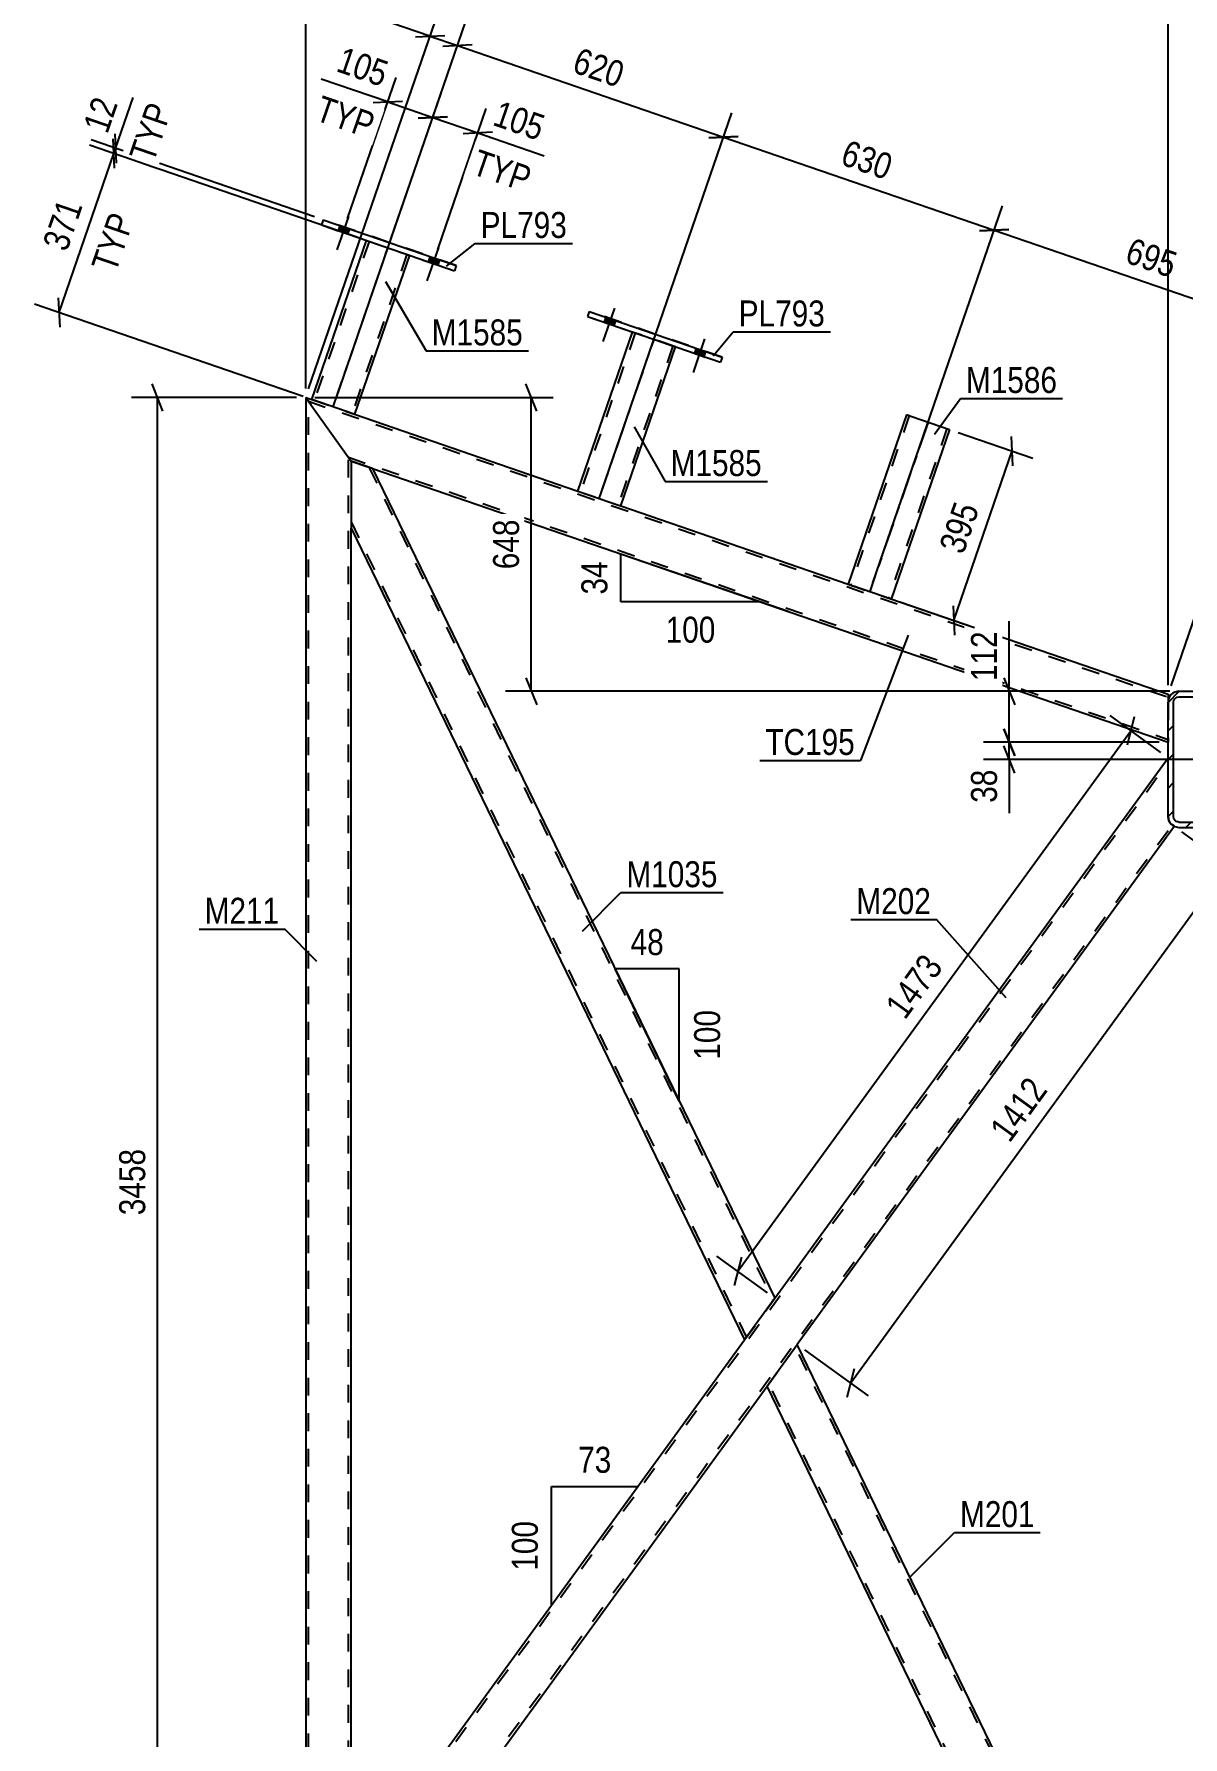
# Model space of a CAD drawing. Header units: millimetres. Extents: x -118 to 1071, y -539 to 302.
# Drawn here: x 833.6 to 960.2, y -61.2 to 126.4 of the extents above; entities that cross this region are included whole.
import ezdxf

# ---------------------------------------------------------------- set-up
doc = ezdxf.new("R2010")
doc.units = ezdxf.units.MM
doc.linetypes.add('DXK_LINE_DOT2', pattern=[3.9198, 1.9599, -1.9599])
doc.linetypes.add('DXK_LINE_DOT3', pattern=[5.9187, 2.979, -0.9799, 0.9799, -0.9799])
doc.styles.add('Arial Narrow', font='ARIALN.TTF', dxfattribs={"height": 0.2})

# ---------------------------------------------------------------- blocks, each defined once
blk = doc.blocks.new('Bolt-761550375-3068 - 3065')
at = {"linetype": 'Continuous'}
for points in [[(897.65, 94.9), (896.61, 95.26), (896.42, 94.69), (897.46, 94.33)], [(907.58, 91.49), (906.54, 91.84), (906.35, 91.28), (907.39, 90.92)]]:
    blk.add_hatch(color=1, dxfattribs=at).paths.add_polyline_path(points)
at = {"color": 1, "linetype": 'Continuous'}
for p, q in [((897.54, 96.26), (896.27, 92.57)), ((896.61, 95.26), (896.42, 94.69)), ((897.65, 94.9), (897.46, 94.33)), ((907.47, 92.85), (906.2, 89.16)), ((906.54, 91.84), (906.35, 91.28)), ((907.58, 91.49), (907.39, 90.92))]:
    blk.add_line(p, q, dxfattribs=at)
blk = doc.blocks.new('Part-761550375-3136 - 3065')
at = {"color": 2, "linetype": 'Continuous'}
for p, q in [((863.53, 86.41), (864.2, 86.18)), ((863.53, 86.41), (864.13, 85.57)), ((864.13, 85.57), (868.53, 79.4)), ((868.92, 84.56), (893.51, 76.09)), ((870.9, 78.59), (958.53, 48.41)), ((898.23, 74.46), (923.3, 65.83)), ((927.86, 64.26), (958.53, 53.7)), ((958.53, 53.7), (958.53, 53.65)), ((958.53, 53.65), (958.53, 53.06)), ((958.53, 53.06), (958.53, 52.83))]:
    blk.add_line(p, q, dxfattribs=at)
at = {"color": 7, "linetype": 'DXK_LINE_DOT2'}
for p, q in [((863.83, 85.99), (958.53, 53.38)), ((863.83, 85.99), (863.85, 85.96)), ((863.85, 85.96), (864.01, 85.73)), ((864.2, 86.18), (868.92, 84.56)), ((868.23, 79.82), (958.53, 48.73)), ((868.53, 79.4), (870.9, 78.59)), ((893.51, 76.09), (898.23, 74.46)), ((923.3, 65.83), (927.86, 64.26)), ((958.53, 53.51), (958.53, 53.06)), ((958.53, 53.36), (958.53, 53.38)), ((958.53, 52.83), (958.53, 48.41))]:
    blk.add_line(p, q, dxfattribs=at)
blk = doc.blocks.new('Part-761550375-3184 - 3065')
at = {"color": 2, "linetype": 'Continuous'}
for p, q in [((865.46, 105.98), (865.26, 105.42)), ((865.26, 105.42), (879.92, 100.37)), ((865.46, 105.98), (865.46, 105.98)), ((865.46, 105.98), (880.11, 100.94)), ((880.11, 100.94), (879.92, 100.37)), ((880.11, 100.94), (880.11, 100.94))]:
    blk.add_line(p, q, dxfattribs=at)
at = {"color": 7, "linetype": 'DXK_LINE_DOT2'}
for p, q in [((865.26, 105.42), (879.92, 100.37)), ((880.11, 100.94), (865.46, 105.98)), ((865.46, 105.98), (865.46, 105.98))]:
    blk.add_line(p, q, dxfattribs=at)
blk = doc.blocks.new('Part-761550375-3316 - 3065')
at = {"color": 7, "linetype": 'DXK_LINE_DOT2'}
for p, q in [((868.53, -77.52), (958.53, 46.2)), ((958.53, 40.23), (958.53, 46.71)), ((958.53, 40.23), (958.62, 39.77)), ((958.62, 39.77), (958.53, 40.23)), ((958.53, 40.23), (958.62, 39.77)), ((958.62, 39.77), (958.53, 40.23)), ((958.62, 39.77), (958.76, 39.55)), ((958.76, 39.55), (958.62, 39.77)), ((958.62, 39.77), (958.76, 39.55)), ((958.76, 39.55), (958.62, 39.77)), ((958.76, 39.55), (958.88, 39.38)), ((869.74, -83.33), (958.97, 39.32)), ((958.88, 39.38), (958.91, 39.36)), ((959.22, 39.16), (958.88, 39.38)), ((958.97, 39.32), (958.95, 39.34)), ((911.87, -17.42), (915.21, -12.84)), ((914.35, -22.53), (917.68, -17.94))]:
    blk.add_line(p, q, dxfattribs=at)
at = {"color": 2, "linetype": 'Continuous'}
for p, q in [((915.21, -12.84), (958.53, 46.71)), ((959.22, 39.16), (917.68, -17.94)), ((868.53, -77.01), (911.87, -17.42)), ((870.04, -83.44), (914.35, -22.53)), ((868.53, -82.92), (868.53, -77.01)), ((869.99, -83.42), (868.53, -82.92)), ((870.04, -83.44), (869.99, -83.42))]:
    blk.add_line(p, q, dxfattribs=at)
blk = doc.blocks.new('Part-761550375-3182 - 3065')
at = {"linetype": 'Continuous'}
h = blk.add_hatch(dxfattribs=at)
h.set_pattern_fill('', scale=0.7, style=0, pattern_type=0)
h.set_pattern_definition([(45, (958.5281, 40.2303), (-1.57154, 1.57154), [])])
h.paths.add_polyline_path([(958.53, 52.83), (958.53, 40.23), (958.62, 39.77), (958.88, 39.38), (959.27, 39.12), (959.73, 39.03), (967.33, 39.03), (967.79, 39.12), (968.18, 39.38), (968.44, 39.77), (968.53, 40.23), (968.53, 52.83), (968.44, 53.29), (968.18, 53.68), (967.79, 53.94), (967.33, 54.03), (959.73, 54.03), (959.27, 53.94), (958.88, 53.68), (958.62, 53.29)])
h.paths.add_polyline_path([(959.3, 53.25), (959.5, 53.38), (959.73, 53.43), (967.33, 53.43), (967.56, 53.38), (967.75, 53.25), (967.88, 53.06), (967.93, 52.83), (967.93, 40.23), (967.88, 40), (967.75, 39.81), (967.56, 39.68), (967.33, 39.63), (959.73, 39.63), (959.5, 39.68), (959.3, 39.81), (959.17, 40), (959.13, 40.23), (959.13, 52.83), (959.17, 53.06)])
blk.add_hatch(color=30, dxfattribs=at).paths.add_polyline_path([(963.53, 46.43, -1), (963.53, 46.63, -1)])
at = {"color": 2, "linetype": 'Continuous'}
for p, q in [((958.62, 53.29), (958.53, 52.83)), ((958.53, 40.23), (958.53, 52.83)), ((959.13, 52.83), (959.17, 53.06)), ((959.13, 40.23), (959.13, 52.83)), ((959.73, 54.03), (959.27, 53.94)), ((959.5, 53.38), (959.73, 53.43)), ((959.73, 54.03), (967.33, 54.03)), ((959.73, 53.43), (967.33, 53.43)), ((967.79, 53.94), (967.33, 54.03)), ((967.33, 53.43), (967.56, 53.38)), ((967.88, 53.06), (967.93, 52.83)), ((967.93, 40.23), (967.93, 52.83)), ((968.53, 52.83), (968.44, 53.29)), ((968.53, 40.23), (968.53, 52.83)), ((958.53, 40.23), (958.62, 39.77)), ((959.17, 40), (959.13, 40.23)), ((959.73, 39.63), (959.5, 39.68)), ((959.73, 39.63), (967.33, 39.63)), ((967.56, 39.68), (967.33, 39.63)), ((967.93, 40.23), (967.88, 40)), ((968.44, 39.77), (968.53, 40.23)), ((959.27, 39.12), (959.73, 39.03)), ((959.73, 39.03), (967.33, 39.03)), ((967.33, 39.03), (967.79, 39.12))]:
    blk.add_line(p, q, dxfattribs=at)
at = {"color": 7, "linetype": 'DXK_LINE_DOT3'}
blk.add_line((963.53, 46.53), (963.53, 46.53), dxfattribs=at)
at = {"color": 30, "linetype": 'DXK_LINE_DOT3'}
blk.add_line((963.53, 46.53), (963.53, 46.53), dxfattribs=at)
at = {"color": 30, "linetype": 'Continuous'}
blk.add_circle((963.53, 46.53), 0.1, dxfattribs=at)
at = {"color": 2, "linetype": 'Continuous'}
for centre, radius, start, end in [((959.73, 52.83), 1.2, 112.5, 157.5), ((959.73, 52.83), 0.6, 112.5, 157.5), ((967.33, 52.83), 0.6, 22.5, 67.5), ((967.33, 52.83), 1.2, 22.5, 67.5), ((959.73, 40.23), 1.2, 202.5, 247.5), ((959.73, 40.23), 0.6, 202.5, 247.5), ((967.33, 40.23), 0.6, 292.5, 337.5), ((967.33, 40.23), 1.2, 292.5, 337.5)]:
    blk.add_arc(centre, radius, start, end, dxfattribs=at)
blk = doc.blocks.new('Part-761550375-3186 - 3065')
at = {"color": 2, "linetype": 'Continuous'}
for p, q in [((894.77, 95.89), (894.57, 95.33)), ((894.77, 95.89), (894.77, 95.89)), ((894.77, 95.89), (909.42, 90.85)), ((894.57, 95.33), (909.23, 90.28)), ((909.42, 90.85), (909.23, 90.28)), ((909.42, 90.85), (909.42, 90.85))]:
    blk.add_line(p, q, dxfattribs=at)
at = {"color": 7, "linetype": 'DXK_LINE_DOT2'}
for p, q in [((909.42, 90.85), (894.77, 95.89)), ((894.77, 95.89), (894.77, 95.89)), ((894.57, 95.33), (909.23, 90.28))]:
    blk.add_line(p, q, dxfattribs=at)
blk = doc.blocks.new('Part-761550375-3318 - 3065')
at = {"color": 2, "linetype": 'Continuous'}
for p, q in [((870.9, 78.59), (868.53, 79.4)), ((868.53, 79.4), (868.53, 72.02)), ((870.9, 78.59), (915.21, -12.84)), ((868.53, 72.02), (911.87, -17.42)), ((915.21, -12.84), (911.87, -17.42))]:
    blk.add_line(p, q, dxfattribs=at)
at = {"color": 7, "linetype": 'DXK_LINE_DOT2'}
for p, q in [((870.5, 78.72), (915.01, -13.12)), ((868.53, 72.71), (912.08, -17.15)), ((914.99, -13.14), (915.01, -13.12))]:
    blk.add_line(p, q, dxfattribs=at)
blk = doc.blocks.new('Part-761550375-3335 - 3065')
at = {"color": 2, "linetype": 'Continuous'}
for p, q in [((893.51, 76.09), (899.54, 93.62)), ((898.23, 74.46), (904.26, 91.99)), ((893.51, 76.09), (898.19, 74.48)), ((898.19, 74.48), (898.23, 74.46))]:
    blk.add_line(p, q, dxfattribs=at)
at = {"color": 7, "linetype": 'DXK_LINE_DOT2'}
for p, q in [((899.82, 93.52), (893.79, 75.99)), ((903.98, 92.09), (897.95, 74.56)), ((904.26, 91.99), (899.54, 93.62)), ((893.51, 76.09), (893.51, 76.09)), ((893.51, 76.09), (893.51, 76.09)), ((893.51, 76.09), (893.51, 76.09)), ((893.51, 76.09), (893.51, 76.09)), ((897.93, 74.57), (897.95, 74.56))]:
    blk.add_line(p, q, dxfattribs=at)
at = {"color": 7, "linetype": 'DXK_LINE_DOT3'}
blk.add_line((895.87, 75.27), (901.9, 92.81), dxfattribs=at)
blk = doc.blocks.new('Part-761550375-3305 - 3065')
at = {"color": 2, "linetype": 'Continuous'}
for p, q in [((864.13, 85.57), (863.53, 86.41)), ((863.53, 86.41), (863.53, -86.48)), ((864.13, 85.57), (868.53, 79.4)), ((868.53, -77.01), (868.53, 72.02)), ((863.53, -86.48), (868.53, -82.92))]:
    blk.add_line(p, q, dxfattribs=at)
at = {"color": 7, "linetype": 'DXK_LINE_DOT2'}
for p, q in [((863.57, 86.35), (864.13, 85.57)), ((863.83, -86.27), (863.83, 85.99)), ((868.23, 79.82), (868.21, 79.86)), ((868.23, -83.13), (868.23, 79.82)), ((868.53, 79.4), (868.53, 72.02)), ((868.53, -82.92), (868.53, -77.01)), ((868.21, -83.15), (868.23, -83.13))]:
    blk.add_line(p, q, dxfattribs=at)
blk = doc.blocks.new('Part-761550375-3317 - 3065')
at = {"color": 2, "linetype": 'Continuous'}
for p, q in [((914.59, -22.19), (917.68, -17.94)), ((960.1, -105.47), (917.68, -17.94)), ((914.35, -22.53), (914.59, -22.19)), ((958.53, -113.69), (914.35, -22.53))]:
    blk.add_line(p, q, dxfattribs=at)
at = {"color": 7, "linetype": 'DXK_LINE_DOT2'}
for p, q in [((959.77, -105.47), (917.48, -18.22)), ((958.53, -113), (914.55, -22.25)), ((958.53, -106.67), (958.62, -106.21)), ((958.62, -106.21), (958.53, -106.67)), ((958.53, -106.67), (958.62, -106.21)), ((958.62, -106.21), (958.53, -106.67)), ((958.53, -113.69), (958.53, -106.67)), ((959.27, -105.56), (959.46, -105.52)), ((959.46, -105.52), (959.27, -105.56)), ((959.27, -105.56), (959.46, -105.52)), ((959.46, -105.52), (959.27, -105.56)), ((959.46, -105.52), (959.73, -105.47)), ((959.67, -105.48), (959.74, -105.46)), ((959.74, -105.46), (959.73, -105.47)), ((959.73, -105.47), (959.74, -105.46)), ((959.73, -105.47), (960.1, -105.47)), ((959.77, -105.47), (959.74, -105.46)), ((959.74, -105.46), (959.77, -105.47))]:
    blk.add_line(p, q, dxfattribs=at)
blk.add_arc((959.73, -106.67), 1.2, 112.5, 157.5, dxfattribs=at)
blk.add_arc((959.73, -106.67), 1.2, 112.5, 157.5, dxfattribs=at)
blk.add_arc((959.73, -106.67), 1.2, 112.5, 157.5, dxfattribs=at)
blk.add_arc((959.73, -106.67), 1.2, 112.5, 157.5, dxfattribs=at)
blk = doc.blocks.new('Bolt-761550375-3336 - 3065')
at = {"linetype": 'Continuous'}
for points in [[(897.65, 94.9), (896.61, 95.26), (896.42, 94.69), (897.46, 94.33)], [(907.58, 91.49), (906.54, 91.84), (906.35, 91.28), (907.39, 90.92)]]:
    blk.add_hatch(color=1, dxfattribs=at).paths.add_polyline_path(points)
at = {"color": 1, "linetype": 'Continuous'}
for p, q in [((897.54, 96.26), (896.27, 92.57)), ((896.61, 95.26), (896.42, 94.69)), ((897.65, 94.9), (897.46, 94.33)), ((907.47, 92.85), (906.2, 89.16)), ((906.54, 91.84), (906.35, 91.28)), ((907.58, 91.49), (907.39, 90.92))]:
    blk.add_line(p, q, dxfattribs=at)
blk = doc.blocks.new('Part-761550375-3339 - 3065')
at = {"color": 2, "linetype": 'Continuous'}
for p, q in [((864.2, 86.18), (870.22, 103.71)), ((874.95, 102.08), (868.92, 84.56)), ((868.88, 84.56), (864.2, 86.17)), ((868.88, 84.56), (868.91, 84.55))]:
    blk.add_line(p, q, dxfattribs=at)
at = {"color": 7, "linetype": 'DXK_LINE_DOT2'}
for p, q in [((870.51, 103.61), (864.48, 86.08)), ((870.22, 103.71), (874.95, 102.08)), ((874.67, 102.18), (868.64, 84.65)), ((864.19, 86.18), (864.2, 86.17)), ((864.19, 86.18), (864.2, 86.18)), ((864.2, 86.18), (864.19, 86.18)), ((864.19, 86.18), (864.2, 86.17)), ((868.62, 84.65), (868.64, 84.65)), ((868.92, 84.55), (868.91, 84.55)), ((868.91, 84.55), (868.92, 84.55)), ((868.92, 84.56), (868.92, 84.55))]:
    blk.add_line(p, q, dxfattribs=at)
at = {"color": 7, "linetype": 'DXK_LINE_DOT3'}
blk.add_line((866.56, 85.36), (872.59, 102.89), dxfattribs=at)
blk = doc.blocks.new('Bolt-761550375-3344 - 3065')
at = {"linetype": 'Continuous'}
for points in [[(868.34, 104.99), (867.3, 105.35), (867.1, 104.78), (868.14, 104.42)], [(878.27, 101.57), (877.23, 101.93), (877.03, 101.36), (878.07, 101.01)]]:
    blk.add_hatch(color=1, dxfattribs=at).paths.add_polyline_path(points)
at = {"color": 1, "linetype": 'Continuous'}
for p, q in [((868.23, 106.35), (866.96, 102.66)), ((867.3, 105.35), (867.1, 104.78)), ((868.34, 104.99), (868.14, 104.42)), ((878.15, 102.94), (876.89, 99.25)), ((877.23, 101.93), (877.03, 101.36)), ((878.27, 101.57), (878.07, 101.01))]:
    blk.add_line(p, q, dxfattribs=at)
blk = doc.blocks.new('Bolt-761550375-3345 - 3065')
at = {"linetype": 'Continuous'}
for points in [[(868.34, 104.99), (867.3, 105.35), (867.1, 104.78), (868.14, 104.42)], [(878.27, 101.57), (877.23, 101.93), (877.03, 101.36), (878.07, 101.01)]]:
    blk.add_hatch(color=1, dxfattribs=at).paths.add_polyline_path(points)
at = {"color": 1, "linetype": 'Continuous'}
for p, q in [((868.23, 106.35), (866.96, 102.66)), ((867.3, 105.35), (867.1, 104.78)), ((868.34, 104.99), (868.14, 104.42)), ((878.15, 102.94), (876.89, 99.25)), ((877.23, 101.93), (877.03, 101.36)), ((878.27, 101.57), (878.07, 101.01))]:
    blk.add_line(p, q, dxfattribs=at)
blk = doc.blocks.new('Part-761550375-3352 - 3065')
at = {"color": 2, "linetype": 'Continuous'}
for p, q in [((929.73, 84.51), (923.3, 65.83)), ((929.73, 84.51), (929.77, 84.49)), ((929.77, 84.49), (929.89, 84.45)), ((929.89, 84.45), (930.29, 84.31)), ((934.45, 82.88), (928.03, 64.2)), ((930.29, 84.31), (934.45, 82.88)), ((923.3, 65.83), (923.87, 65.63)), ((928.03, 64.2), (923.87, 65.63))]:
    blk.add_line(p, q, dxfattribs=at)
at = {"color": 7, "linetype": 'DXK_LINE_DOT2'}
for p, q in [((929.89, 84.45), (930.03, 84.4)), ((930.01, 84.41), (923.58, 65.73)), ((934.17, 82.98), (927.74, 64.3)), ((930.01, 84.41), (930.03, 84.4)), ((930.03, 84.4), (930.01, 84.41)), ((930.03, 84.4), (930.08, 84.39)), ((930.08, 84.39), (930.03, 84.4)), ((930.08, 84.39), (930.09, 84.38)), ((930.08, 84.39), (930.29, 84.31)), ((923.58, 65.73), (923.6, 65.72)), ((923.6, 65.72), (923.65, 65.71)), ((923.65, 65.71), (923.67, 65.7)), ((923.67, 65.7), (923.76, 65.67))]:
    blk.add_line(p, q, dxfattribs=at)
at = {"color": 7, "linetype": 'DXK_LINE_DOT3'}
blk.add_line((932.09, 83.69), (925.66, 65.02), dxfattribs=at)
blk = doc.blocks.new('StraightDimension-761550375-35021 - 3065')
at = {"color": 7, "linetype": 'Continuous'}
for p, q in [((863.85, 87.36), (878.15, 128.91)), ((866.88, 86.31), (881.18, 127.87)), ((875.61, 126.14), (878.84, 126.3)), ((877.22, 126.22), (880.25, 125.17)), ((881.87, 125.25), (878.64, 125.09))]:
    blk.add_line(p, q, dxfattribs=at)
at = {"color": 0}
blk.add_wipeout([(876.97, 127.1), (878.34, 131.07), (873.74, 132.65), (872.38, 128.68)], dxfattribs=at)
at = {"color": 7, "linetype": 'Continuous'}
blk.add_line((877.22, 126.22), (871.64, 128.14), dxfattribs=at)
blk.add_line((877.22, 126.22), (871.64, 128.14), dxfattribs=at)
at = {"color": 3, "style": 'Arial Narrow'}
blk.add_text('64', height=2.863, rotation=-18.9878, dxfattribs=at).set_placement((873.14, 129.05))
blk = doc.blocks.new('StraightDimension-761550375-35018 - 3065')
at = {"color": 7, "linetype": 'Continuous'}
for p, q in [((925.99, 65.98), (940.29, 107.53)), ((940.98, 104.92), (937.75, 104.76)), ((939.36, 104.84), (972.23, 93.53)), ((958.85, 54.64), (973.16, 96.22)), ((970.62, 93.45), (973.85, 93.61))]:
    blk.add_line(p, q, dxfattribs=at)
at = {"color": 0}
blk.add_wipeout([(959.2, 98.8), (960.57, 102.77), (954.25, 104.95), (952.88, 100.98)], dxfattribs=at)
at = {"color": 3, "style": 'Arial Narrow'}
blk.add_text('695', height=2.863, rotation=-18.9878, dxfattribs=at).set_placement((953.64, 101.35))
blk = doc.blocks.new('StraightDimension-761550375-34932 - 3065')
at = {"color": 7, "linetype": 'Continuous'}
for p, q in [((957.72, 47.3), (952.14, 51.36)), ((954.04, 48.12), (954.84, 51.25)), ((911.12, -9.87), (954.44, 49.68)), ((914.4, -12.25), (908.82, -8.19)), ((911.52, -8.3), (910.73, -11.43))]:
    blk.add_line(p, q, dxfattribs=at)
at = {"color": 0}
blk.add_wipeout([(934.68, 23.79), (931.28, 26.26), (926.27, 19.38), (929.67, 16.91)], dxfattribs=at)
at = {"color": 3, "style": 'Arial Narrow'}
blk.add_text('1473', height=2.863, rotation=53.9669, dxfattribs=at).set_placement((929.54, 17.74))
blk = doc.blocks.new('StraightDimension-761550375-34188 - 3065')
at = {"color": 7, "linetype": 'Continuous'}
for p, q in [((958.53, 54.7), (958.53, 141.29)), ((968.53, 54.7), (968.53, 141.29)), ((957.03, 137.84), (960.03, 139.04)), ((970.03, 139.04), (967.03, 137.84)), ((958.53, 138.44), (968.53, 138.44))]:
    blk.add_line(p, q, dxfattribs=at)
at = {"color": 0}
blk.add_wipeout([(966.87, 139.19), (966.87, 143.39), (960.19, 143.39), (960.19, 139.19)], dxfattribs=at)
at = {"color": 3, "style": 'Arial Narrow'}
blk.add_text('200', height=2.863, dxfattribs=at).set_placement((960.79, 139.79))
blk = doc.blocks.new('StraightDimension-761550375-34189 - 3065')
at = {"color": 7, "linetype": 'Continuous'}
for p, q in [((863.53, 87.41), (863.53, 141.29)), ((958.53, 54.7), (958.53, 141.29)), ((865.03, 139.04), (862.03, 137.84)), ((957.03, 137.84), (960.03, 139.04)), ((863.53, 138.44), (958.53, 138.44))]:
    blk.add_line(p, q, dxfattribs=at)
at = {"color": 0}
blk.add_wipeout([(915.28, 139.19), (915.28, 143.39), (906.77, 143.39), (906.77, 139.19)], dxfattribs=at)
at = {"color": 3, "style": 'Arial Narrow'}
blk.add_text('1900', height=2.863, dxfattribs=at).set_placement((907.37, 139.79))
blk = doc.blocks.new('StraightDimension-761550375-34742 - 3065')
at = {"color": 7, "linetype": 'Continuous'}
for p, q in [((940.43, 55.53), (941.63, 52.53)), ((958.73, 54.03), (938.18, 54.03)), ((941.03, 48.41), (941.03, 54.03)), ((941.63, 46.91), (940.43, 49.91)), ((957.53, 48.41), (938.18, 48.41))]:
    blk.add_line(p, q, dxfattribs=at)
at = {"color": 0}
blk.add_wipeout([(940.28, 61.24), (936.08, 61.24), (936.08, 54.56), (940.28, 54.56)], dxfattribs=at)
at = {"color": 7, "linetype": 'Continuous'}
blk.add_line((941.03, 54.03), (941.03, 61.76), dxfattribs=at)
blk.add_line((941.03, 54.03), (941.03, 61.76), dxfattribs=at)
at = {"color": 3, "style": 'Arial Narrow'}
blk.add_text('112', height=2.863, rotation=90.0002, dxfattribs=at).set_placement((939.68, 55.16))
blk = doc.blocks.new('StraightDimension-761550375-34743 - 3065')
at = {"color": 7, "linetype": 'Continuous'}
for p, q in [((940.43, 49.91), (941.63, 46.91)), ((957.53, 48.41), (938.18, 48.41)), ((941.63, 45.03), (940.43, 48.03)), ((941.03, 46.53), (941.03, 48.41)), ((962.53, 46.53), (938.18, 46.53))]:
    blk.add_line(p, q, dxfattribs=at)
at = {"color": 0}
blk.add_wipeout([(940.28, 46.01), (936.08, 46.01), (936.08, 41.15), (940.28, 41.15)], dxfattribs=at)
at = {"color": 7, "linetype": 'Continuous'}
blk.add_line((941.03, 46.53), (941.03, 40.62), dxfattribs=at)
blk.add_line((941.03, 46.53), (941.03, 40.62), dxfattribs=at)
at = {"color": 3, "style": 'Arial Narrow'}
blk.add_text('38', height=2.863, rotation=90.0002, dxfattribs=at).set_placement((939.68, 41.75))
blk = doc.blocks.new('StraightDimension-761550375-34930 - 3065')
at = {"color": 7, "linetype": 'Continuous'}
for p, q in [((960.02, 38.56), (967.01, 33.48)), ((964.67, 33.32), (965.46, 36.46)), ((923.54, -22.2), (965.06, 34.89)), ((918.49, -18.53), (925.48, -23.61)), ((923.93, -20.63), (923.14, -23.77))]:
    blk.add_line(p, q, dxfattribs=at)
at = {"color": 0}
blk.add_wipeout([(946.2, 10.23), (942.8, 12.7), (937.79, 5.81), (941.19, 3.34)], dxfattribs=at)
at = {"color": 3, "style": 'Arial Narrow'}
blk.add_text('1412', height=2.863, rotation=53.9669, dxfattribs=at).set_placement((941.06, 4.18))
blk = doc.blocks.new('AngleDimension-761550375-34936 - 3065')
at = {"color": 7, "linetype": 'Continuous'}
for p, q in [((900.06, 18.42), (897.61, 23.47)), ((904.68, 23.47), (897.61, 23.47)), ((904.68, 8.89), (897.61, 23.47)), ((904.68, 8.89), (904.68, 23.47))]:
    blk.add_line(p, q, dxfattribs=at)
at = {"color": 0}
for points in [[(903.57, 24.37), (903.57, 28.57), (898.72, 28.57), (898.72, 24.37)], [(909.78, 19.53), (905.58, 19.53), (905.58, 12.84), (909.78, 12.84)]]:
    blk.add_wipeout(points, dxfattribs=at)
at = {"color": 3, "style": 'Arial Narrow'}
blk.add_text('48', height=2.863, dxfattribs=at).set_placement((899.32, 24.97))
blk.add_text('100', height=2.863, rotation=90.0002, dxfattribs=at).set_placement((909.18, 13.44))
blk = doc.blocks.new('AngleDimension-761550375-34938 - 3065')
at = {"color": 7, "linetype": 'Continuous'}
for p, q in [((890.6, -33.57), (900.13, -33.57)), ((890.6, -46.67), (900.13, -33.57)), ((890.6, -46.67), (890.6, -33.57)), ((899.91, -33.87), (900.13, -33.57))]:
    blk.add_line(p, q, dxfattribs=at)
at = {"color": 0}
for points in [[(897.79, -32.67), (897.79, -28.47), (892.94, -28.47), (892.94, -32.67)], [(889.7, -36.78), (885.5, -36.78), (885.5, -43.46), (889.7, -43.46)]]:
    blk.add_wipeout(points, dxfattribs=at)
at = {"color": 3, "style": 'Arial Narrow'}
blk.add_text('73', height=2.863, dxfattribs=at).set_placement((893.54, -32.07))
blk.add_text('100', height=2.863, rotation=90.0002, dxfattribs=at).set_placement((889.1, -42.86))
blk = doc.blocks.new('StraightDimension-761550375-35019 - 3065')
at = {"color": 7, "linetype": 'Continuous'}
for p, q in [((896.2, 76.22), (910.49, 117.78)), ((911.18, 115.17), (907.95, 115.01)), ((909.57, 115.09), (939.36, 104.84)), ((925.99, 65.98), (940.29, 107.53)), ((937.75, 104.76), (940.98, 104.92))]:
    blk.add_line(p, q, dxfattribs=at)
at = {"color": 0}
blk.add_wipeout([(927.87, 109.58), (929.24, 113.55), (922.92, 115.73), (921.55, 111.76)], dxfattribs=at)
at = {"color": 3, "style": 'Arial Narrow'}
blk.add_text('630', height=2.863, rotation=-18.9878, dxfattribs=at).set_placement((922.31, 112.13))
blk = doc.blocks.new('StraightDimension-761550375-35020 - 3065')
at = {"color": 7, "linetype": 'Continuous'}
for p, q in [((866.88, 86.31), (881.18, 127.87)), ((881.87, 125.25), (878.64, 125.09)), ((880.25, 125.17), (909.57, 115.09)), ((896.2, 76.22), (910.49, 117.78)), ((907.95, 115.01), (911.18, 115.17))]:
    blk.add_line(p, q, dxfattribs=at)
at = {"color": 0}
blk.add_wipeout([(898.31, 119.75), (899.68, 123.72), (893.36, 125.9), (891.99, 121.93)], dxfattribs=at)
at = {"color": 3, "style": 'Arial Narrow'}
blk.add_text('620', height=2.863, rotation=-18.9878, dxfattribs=at).set_placement((892.76, 122.3))
blk = doc.blocks.new('StraightDimension-761550375-37156 - 3065')
at = {"color": 7, "linetype": 'Continuous'}
for p, q in [((862.53, 86.41), (844.35, 86.41)), ((847.8, 84.91), (846.6, 87.91)), ((847.2, -86.48), (847.2, 86.41)), ((846.6, -84.98), (847.8, -87.98)), ((862.53, -86.48), (844.35, -86.48))]:
    blk.add_line(p, q, dxfattribs=at)
at = {"color": 0}
blk.add_wipeout([(846.45, 4.22), (842.25, 4.22), (842.25, -4.29), (846.45, -4.29)], dxfattribs=at)
at = {"color": 3, "style": 'Arial Narrow'}
blk.add_text('3458', height=2.863, rotation=90.0002, dxfattribs=at).set_placement((845.85, -3.69))
blk = doc.blocks.new('StraightDimension-761550375-35084 - 3065')
at = {"color": 7, "linetype": 'Continuous'}
for p, q in [((872.91, 103.84), (878.46, 119.95)), ((878.07, 102.7), (883.42, 118.25)), ((875.92, 117.18), (879.14, 117.34)), ((877.53, 117.26), (882.5, 115.55)), ((884.11, 115.63), (880.88, 115.47))]:
    blk.add_line(p, q, dxfattribs=at)
at = {"color": 0}
blk.add_wipeout([(889.56, 113.91), (890.92, 117.89), (884.6, 120.06), (883.24, 116.09)], dxfattribs=at)
at = {"color": 7, "linetype": 'Continuous'}
blk.add_line((882.5, 115.55), (889.81, 113.03), dxfattribs=at)
at = {"color": 0, "linetype": 'Continuous'}
blk.add_wipeout([(888.08, 108.24), (889.45, 112.21), (882.27, 114.68), (880.9, 110.71)], dxfattribs=at)
at = {"color": 7, "linetype": 'Continuous'}
blk.add_line((882.5, 115.55), (889.81, 113.03), dxfattribs=at)
at = {"color": 3, "style": 'Arial Narrow'}
blk.add_text('105', height=2.863, rotation=-18.9878, dxfattribs=at).set_placement((884, 116.46))
at = {"color": 3, "linetype": 'Continuous', "style": 'Arial Narrow'}
blk.add_text('TYP', height=2.863, rotation=-18.9878, dxfattribs=at).set_placement((881.67, 111.08))
blk = doc.blocks.new('StraightDimension-761550375-35085 - 3065')
at = {"color": 7, "linetype": 'Continuous'}
for p, q in [((868.14, 106.11), (873.49, 121.66)), ((870.95, 118.89), (874.18, 119.05)), ((872.57, 118.97), (877.53, 117.26)), ((872.91, 103.84), (878.46, 119.95)), ((879.14, 117.34), (875.92, 117.18))]:
    blk.add_line(p, q, dxfattribs=at)
at = {"color": 0}
blk.add_wipeout([(872.31, 119.85), (873.68, 123.82), (867.36, 125.99), (865.99, 122.02)], dxfattribs=at)
at = {"color": 7, "linetype": 'Continuous'}
blk.add_line((872.57, 118.97), (865.25, 121.48), dxfattribs=at)
at = {"color": 0, "linetype": 'Continuous'}
blk.add_wipeout([(870.84, 114.17), (872.21, 118.14), (865.03, 120.61), (863.66, 116.64)], dxfattribs=at)
at = {"color": 7, "linetype": 'Continuous'}
blk.add_line((872.57, 118.97), (865.25, 121.48), dxfattribs=at)
at = {"color": 3, "style": 'Arial Narrow'}
blk.add_text('105', height=2.863, rotation=-18.9878, dxfattribs=at).set_placement((866.76, 122.39))
at = {"color": 3, "linetype": 'Continuous', "style": 'Arial Narrow'}
blk.add_text('TYP', height=2.863, rotation=-18.9878, dxfattribs=at).set_placement((864.42, 117.01))
blk = doc.blocks.new('StraightDimension-761550375-35242 - 3065')
at = {"color": 7, "linetype": 'Continuous'}
for p, q in [((864.51, 106.31), (839.89, 114.78)), ((842.47, 111.67), (842.31, 114.9)), ((842.51, 115.46), (842.67, 112.24)), ((869.28, 104.03), (839.7, 114.21)), ((842.39, 113.28), (842.59, 113.85))]:
    blk.add_line(p, q, dxfattribs=at)
at = {"color": 0}
blk.add_wipeout([(843.63, 119.18), (839.66, 120.55), (838.08, 115.96), (842.05, 114.59)], dxfattribs=at)
at = {"color": 7, "linetype": 'Continuous'}
blk.add_line((842.59, 113.85), (844.51, 119.44), dxfattribs=at)
at = {"color": 0, "linetype": 'Continuous'}
blk.add_wipeout([(849.6, 118.57), (845.63, 119.94), (843.16, 112.76), (847.13, 111.4)], dxfattribs=at)
at = {"color": 7, "linetype": 'Continuous'}
blk.add_line((842.59, 113.85), (844.51, 119.44), dxfattribs=at)
at = {"color": 3, "style": 'Arial Narrow'}
blk.add_text('12', height=2.863, rotation=71.0124, dxfattribs=at).set_placement((841.68, 115.35))
at = {"color": 3, "linetype": 'Continuous', "style": 'Arial Narrow'}
blk.add_text('TYP', height=2.863, rotation=71.0124, dxfattribs=at).set_placement((846.76, 112.16))
blk = doc.blocks.new('StraightDimension-761550375-35243 - 3065')
at = {"color": 7, "linetype": 'Continuous'}
for p, q in [((842.47, 111.67), (842.31, 114.9)), ((836.36, 95.76), (842.39, 113.28)), ((869.28, 104.03), (839.7, 114.21)), ((863.25, 86.51), (833.67, 96.69)), ((836.28, 97.37), (836.44, 94.15))]:
    blk.add_line(p, q, dxfattribs=at)
at = {"color": 0}
blk.add_wipeout([(839.75, 107.93), (835.78, 109.29), (833.61, 102.97), (837.58, 101.61)], dxfattribs=at)
at = {"color": 0, "linetype": 'Continuous'}
blk.add_wipeout([(845.43, 106.45), (841.46, 107.82), (838.99, 100.64), (842.96, 99.27)], dxfattribs=at)
at = {"color": 3, "style": 'Arial Narrow'}
blk.add_text('371', height=2.863, rotation=71.0124, dxfattribs=at).set_placement((837.21, 102.37))
at = {"color": 3, "linetype": 'Continuous', "style": 'Arial Narrow'}
blk.add_text('TYP', height=2.863, rotation=71.0124, dxfattribs=at).set_placement((842.59, 100.04))
blk = doc.blocks.new('StraightDimension-761550375-35289 - 3065')
at = {"color": 7, "linetype": 'Continuous'}
for p, q in [((935.4, 82.56), (943.62, 79.73)), ((941.43, 78.89), (941.27, 82.12)), ((934.92, 61.83), (941.35, 80.51)), ((928.97, 63.88), (937.19, 61.05)), ((934.85, 63.44), (935, 60.22))]:
    blk.add_line(p, q, dxfattribs=at)
at = {"color": 0}
blk.add_wipeout([(938.52, 74.57), (934.54, 75.94), (932.37, 69.62), (936.34, 68.25)], dxfattribs=at)
at = {"color": 3, "style": 'Arial Narrow'}
blk.add_text('395', height=2.863, rotation=71.0124, dxfattribs=at).set_placement((935.97, 69.01))
blk = doc.blocks.new('AngleDimension-761550375-35297 - 3065')
at = {"color": 7, "linetype": 'Continuous'}
for p, q in [((898.26, 63.89), (898.26, 69.16)), ((913.58, 63.89), (898.26, 69.16)), ((913.58, 63.89), (898.26, 63.89)), ((916.67, 62.82), (913.58, 63.89))]:
    blk.add_line(p, q, dxfattribs=at)
at = {"color": 0}
for points in [[(897.36, 68.96), (893.16, 68.96), (893.16, 64.1), (897.36, 64.1)], [(909.26, 58.79), (909.26, 62.99), (902.58, 62.99), (902.58, 58.79)]]:
    blk.add_wipeout(points, dxfattribs=at)
at = {"color": 3, "style": 'Arial Narrow'}
blk.add_text('34', height=2.863, rotation=90.0002, dxfattribs=at).set_placement((896.76, 64.7))
blk.add_text('100', height=2.863, dxfattribs=at).set_placement((903.18, 59.39))
blk = doc.blocks.new('StraightDimension-761550375-35453 - 3065')
at = {"color": 7, "linetype": 'Continuous'}
for p, q in [((864.53, 86.41), (890.78, 86.41)), ((888.98, 84.91), (887.78, 87.91)), ((888.38, 54.03), (888.38, 86.41)), ((887.78, 55.53), (888.98, 52.53)), ((958.73, 54.03), (885.53, 54.03))]:
    blk.add_line(p, q, dxfattribs=at)
at = {"color": 0}
blk.add_wipeout([(887.63, 73.56), (883.43, 73.56), (883.43, 66.88), (887.63, 66.88)], dxfattribs=at)
at = {"color": 3, "style": 'Arial Narrow'}
blk.add_text('648', height=2.863, rotation=90.0002, dxfattribs=at).set_placement((887.03, 67.48))
blk = doc.blocks.new('Mark-761550375-3132 - 3065')
at = {"color": 0}
blk.add_wipeout([(924.03, 47.02), (924.03, 50.02), (914.17, 50.02), (914.17, 47.02)], dxfattribs=at)
blk.add_wipeout([(924.03, 47.02), (924.03, 50.02), (914.17, 50.02), (914.17, 47.02)], dxfattribs=at)
at = {"color": 30, "linetype": 'Continuous'}
for p in [(929.89, 60.21), (913.57, 46.42)]:
    blk.add_line(p, (924.63, 46.42), dxfattribs=at)
at = {"color": 3, "style": 'Arial Narrow'}
blk.add_text('TC195', height=2.863, dxfattribs=at).set_placement((914.17, 47.02))
blk = doc.blocks.new('Mark-761550375-35204 - 3065')
at = {"color": 0}
blk.add_wipeout([(887.46, 92.14), (887.46, 95.14), (877.41, 95.14), (877.41, 92.14)], dxfattribs=at)
blk.add_wipeout([(887.46, 92.14), (887.46, 95.14), (877.41, 95.14), (877.41, 92.14)], dxfattribs=at)
at = {"color": 30, "linetype": 'Continuous'}
for p, q in [((872.33, 99.17), (876.81, 91.54)), ((876.81, 91.54), (888.06, 91.54))]:
    blk.add_line(p, q, dxfattribs=at)
at = {"color": 3, "style": 'Arial Narrow'}
blk.add_text('M1585', height=2.863, dxfattribs=at).set_placement((877.41, 92.14))
blk = doc.blocks.new('Mark-761550375-35198 - 3065')
at = {"color": 0}
blk.add_wipeout([(920.73, 94.23), (920.73, 97.23), (911.23, 97.23), (911.23, 94.23)], dxfattribs=at)
blk.add_wipeout([(920.73, 94.23), (920.73, 97.23), (911.23, 97.23), (911.23, 94.23)], dxfattribs=at)
at = {"color": 30, "linetype": 'Continuous'}
for p, q in [((908.41, 91.01), (910.63, 93.63)), ((910.63, 93.63), (921.33, 93.63))]:
    blk.add_line(p, q, dxfattribs=at)
at = {"color": 3, "style": 'Arial Narrow'}
blk.add_text('PL793', height=2.863, dxfattribs=at).set_placement((911.23, 94.23))
blk = doc.blocks.new('Mark-761550375-35195 - 3065')
at = {"color": 0}
blk.add_wipeout([(892.32, 103.98), (892.32, 106.98), (882.81, 106.98), (882.81, 103.98)], dxfattribs=at)
blk.add_wipeout([(892.32, 103.98), (892.32, 106.98), (882.81, 106.98), (882.81, 103.98)], dxfattribs=at)
at = {"color": 30, "linetype": 'Continuous'}
for p, q in [((879.03, 100.88), (882.21, 103.38)), ((882.21, 103.38), (892.92, 103.38))]:
    blk.add_line(p, q, dxfattribs=at)
at = {"color": 3, "style": 'Arial Narrow'}
blk.add_text('PL793', height=2.863, dxfattribs=at).set_placement((882.81, 103.98))
blk = doc.blocks.new('Mark-761550375-34049 - 3065')
at = {"color": 0}
blk.add_wipeout([(932.41, 29.48), (932.41, 32.48), (924.19, 32.48), (924.19, 29.48)], dxfattribs=at)
blk.add_wipeout([(932.41, 29.48), (932.41, 32.48), (924.19, 32.48), (924.19, 29.48)], dxfattribs=at)
at = {"color": 30, "linetype": 'Continuous'}
for p in [(923.59, 28.88), (940.71, 20.25)]:
    blk.add_line(p, (933.01, 28.88), dxfattribs=at)
at = {"color": 3, "style": 'Arial Narrow'}
blk.add_text('M202', height=2.863, dxfattribs=at).set_placement((924.19, 29.48))
blk = doc.blocks.new('Mark-761550375-34052 - 3065')
at = {"color": 0}
blk.add_wipeout([(908.91, 32.45), (908.91, 35.45), (898.86, 35.45), (898.86, 32.45)], dxfattribs=at)
blk.add_wipeout([(908.91, 32.45), (908.91, 35.45), (898.86, 35.45), (898.86, 32.45)], dxfattribs=at)
at = {"color": 30, "linetype": 'Continuous'}
for p, q in [((894.02, 27.6), (898.26, 31.85)), ((898.26, 31.85), (909.51, 31.85))]:
    blk.add_line(p, q, dxfattribs=at)
at = {"color": 3, "style": 'Arial Narrow'}
blk.add_text('M1035', height=2.863, dxfattribs=at).set_placement((898.86, 32.45))
blk = doc.blocks.new('Mark-761550375-34060 - 3065')
at = {"color": 0}
blk.add_wipeout([(860.62, 28.42), (860.62, 31.42), (852.4, 31.42), (852.4, 28.42)], dxfattribs=at)
blk.add_wipeout([(860.62, 28.42), (860.62, 31.42), (852.4, 31.42), (852.4, 28.42)], dxfattribs=at)
at = {"color": 30, "linetype": 'Continuous'}
for p in [(851.8, 27.82), (864.76, 24.28)]:
    blk.add_line(p, (861.22, 27.82), dxfattribs=at)
at = {"color": 3, "style": 'Arial Narrow'}
blk.add_text('M211', height=2.863, dxfattribs=at).set_placement((852.4, 28.42))
blk = doc.blocks.new('Mark-761550375-35201 - 3065')
at = {"color": 0}
blk.add_wipeout([(913.79, 77.75), (913.79, 80.75), (903.73, 80.75), (903.73, 77.75)], dxfattribs=at)
blk.add_wipeout([(913.79, 77.75), (913.79, 80.75), (903.73, 80.75), (903.73, 77.75)], dxfattribs=at)
at = {"color": 30, "linetype": 'Continuous'}
for p, q in [((899.7, 83.16), (903.13, 77.15)), ((903.13, 77.15), (914.39, 77.15))]:
    blk.add_line(p, q, dxfattribs=at)
at = {"color": 3, "style": 'Arial Narrow'}
blk.add_text('M1585', height=2.863, dxfattribs=at).set_placement((903.73, 77.75))
blk = doc.blocks.new('Mark-761550375-36140 - 3065')
at = {"color": 0}
blk.add_wipeout([(943.83, -38.06), (943.83, -35.06), (935.61, -35.06), (935.61, -38.06)], dxfattribs=at)
blk.add_wipeout([(943.83, -38.06), (943.83, -35.06), (935.61, -35.06), (935.61, -38.06)], dxfattribs=at)
at = {"color": 30, "linetype": 'Continuous'}
for p, q in [((930.06, -43.61), (935.01, -38.66)), ((935.01, -38.66), (944.43, -38.66))]:
    blk.add_line(p, q, dxfattribs=at)
at = {"color": 3, "style": 'Arial Narrow'}
blk.add_text('M201', height=2.863, dxfattribs=at).set_placement((935.61, -38.06))
blk = doc.blocks.new('Mark-761550375-35216 - 3065')
at = {"color": 0}
blk.add_wipeout([(946.31, 86.9), (946.31, 89.9), (936.26, 89.9), (936.26, 86.9)], dxfattribs=at)
blk.add_wipeout([(946.31, 86.9), (946.31, 89.9), (936.26, 89.9), (936.26, 86.9)], dxfattribs=at)
at = {"color": 30, "linetype": 'Continuous'}
for p, q in [((932.8, 82.38), (935.66, 86.3)), ((935.66, 86.3), (946.91, 86.3))]:
    blk.add_line(p, q, dxfattribs=at)
at = {"color": 3, "style": 'Arial Narrow'}
blk.add_text('M1586', height=2.863, dxfattribs=at).set_placement((936.26, 86.9))

msp = doc.modelspace()

# ---------------------------------------------------------------- block references
for name in ['Part-761550375-3184 - 3065', 'Bolt-761550375-3344 - 3065', 'Bolt-761550375-3345 - 3065', 'Part-761550375-3339 - 3065', 'Part-761550375-3186 - 3065', 'Bolt-761550375-3068 - 3065', 'Bolt-761550375-3336 - 3065', 'Part-761550375-3335 - 3065', 'Part-761550375-3136 - 3065', 'Part-761550375-3305 - 3065', 'Part-761550375-3352 - 3065', 'Part-761550375-3318 - 3065', 'Part-761550375-3182 - 3065', 'Part-761550375-3316 - 3065', 'Part-761550375-3317 - 3065']:
    msp.add_blockref(name, (0, 0))

# ---------------------------------------------------------------- next in the draw order: block references
for name in ['StraightDimension-761550375-35021 - 3065', 'StraightDimension-761550375-35018 - 3065', 'StraightDimension-761550375-34932 - 3065', 'AngleDimension-761550375-34938 - 3065', 'Mark-761550375-36140 - 3065']:
    msp.add_blockref(name, (0, 0))

# ---------------------------------------------------------------- next in the draw order: block references
for name in ['StraightDimension-761550375-34188 - 3065', 'StraightDimension-761550375-34930 - 3065', 'AngleDimension-761550375-34936 - 3065']:
    msp.add_blockref(name, (0, 0))

# ---------------------------------------------------------------- next in the draw order: block references
for name in ['StraightDimension-761550375-34189 - 3065', 'Mark-761550375-34052 - 3065', 'Mark-761550375-34049 - 3065']:
    msp.add_blockref(name, (0, 0))

# ---------------------------------------------------------------- next in the draw order: block references
for name in ['StraightDimension-761550375-35019 - 3065', 'StraightDimension-761550375-37156 - 3065', 'StraightDimension-761550375-34742 - 3065']:
    msp.add_blockref(name, (0, 0))

# ---------------------------------------------------------------- next in the draw order: block references
for name in ['StraightDimension-761550375-35020 - 3065', 'StraightDimension-761550375-35289 - 3065', 'AngleDimension-761550375-35297 - 3065', 'StraightDimension-761550375-34743 - 3065', 'Mark-761550375-34060 - 3065']:
    msp.add_blockref(name, (0, 0))

# ---------------------------------------------------------------- next in the draw order: block references
for name in ['StraightDimension-761550375-35084 - 3065', 'Mark-761550375-35204 - 3065', 'Mark-761550375-35198 - 3065']:
    msp.add_blockref(name, (0, 0))

# ---------------------------------------------------------------- next in the draw order: block references
msp.add_blockref('StraightDimension-761550375-35085 - 3065', (0, 0))

# ---------------------------------------------------------------- next in the draw order: block references
for name in ['StraightDimension-761550375-35242 - 3065', 'Mark-761550375-35195 - 3065']:
    msp.add_blockref(name, (0, 0))

# ---------------------------------------------------------------- next in the draw order: block references
msp.add_blockref('StraightDimension-761550375-35243 - 3065', (0, 0))

# ---------------------------------------------------------------- next in the draw order: block references
msp.add_blockref('StraightDimension-761550375-35453 - 3065', (0, 0))

# ---------------------------------------------------------------- next in the draw order: block references
for name in ['Mark-761550375-35216 - 3065', 'Mark-761550375-35201 - 3065', 'Mark-761550375-3132 - 3065']:
    msp.add_blockref(name, (0, 0))

doc.saveas('drawing.dxf')
